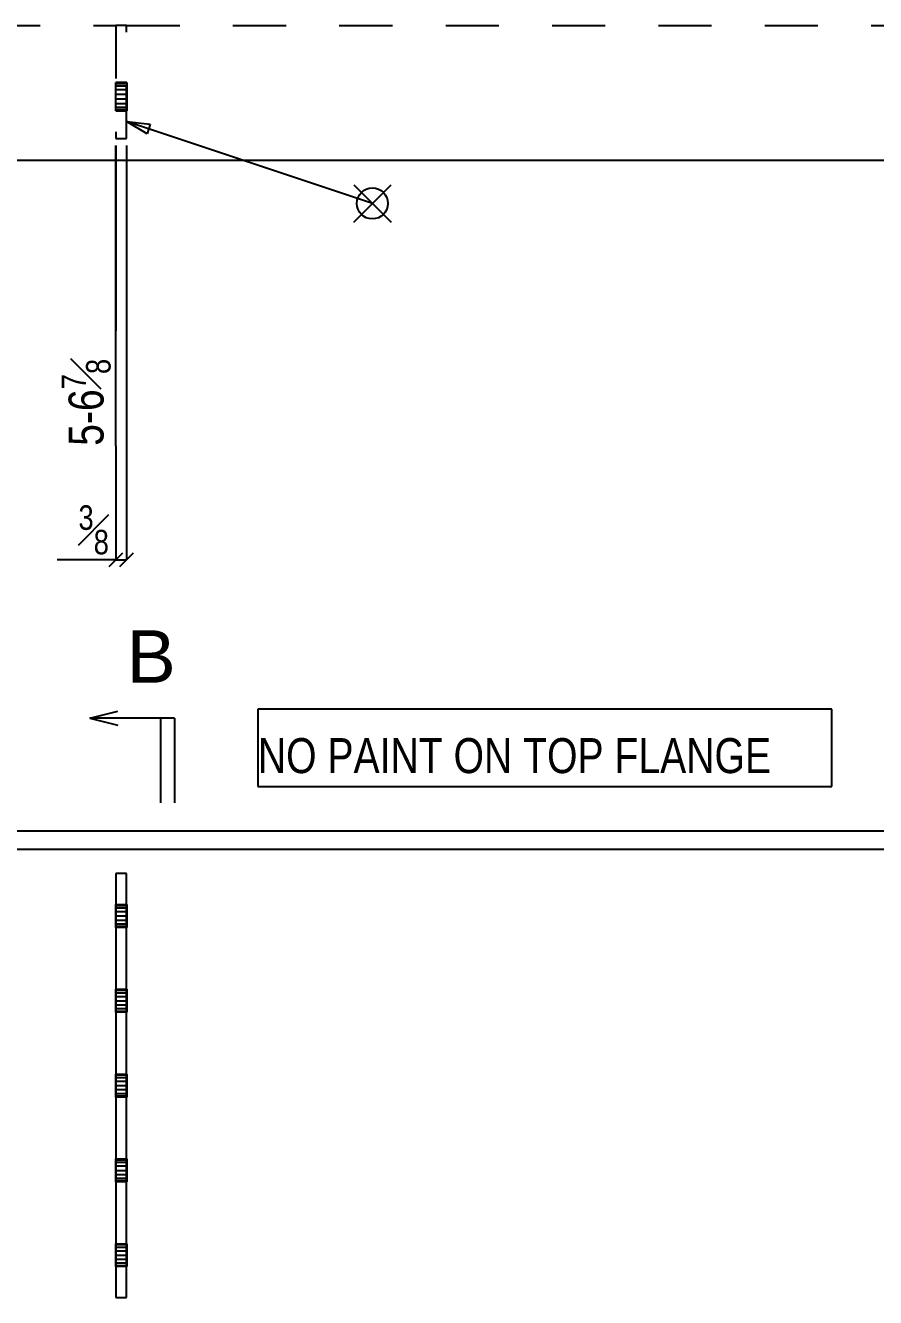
# Model space of a CAD drawing. Extents: x -19 to 172, y -89 to 62.
# Drawn here: x 33.25 to 63.31, y -19.5 to 25.51 of the extents above; entities that cross this region are included whole.
import ezdxf

# ---------------------------------------------------------------- set-up
doc = ezdxf.new("R2010")
doc.units = 0
doc.header["$LTSCALE"] = 94.041302
doc.header["$MEASUREMENT"] = 0
doc.linetypes.add('SDS2_5', pattern=[0.04, 0.02, -0.02])
for name, color, linetype in [('OUTLINE', 7, 'CONTINUOUS'), ('SYSTEM_ANNOTATION', 7, 'CONTINUOUS'), ('USER_ANNOTATION', 7, 'CONTINUOUS')]:
    doc.layers.add(name, color=color, linetype=linetype)
doc.styles.add('ARIAL', font='arial.ttf', dxfattribs={"width": 0.8, "height": 0.2})

msp = doc.modelspace()

# ---------------------------------------------------------------- linework, layer by layer
at = {"layer": 'OUTLINE', "color": 1, "linetype": 'SDS2_5'}
for p, q in [((5.562, 25.509), (36.45, 25.509)), ((36.825, 25.509), (36.45, 25.509)), ((36.45, 25.509), (36.45, 21.509)), ((36.825, 25.509), (70.45, 25.509)), ((36.825, 21.509), (36.825, 25.509)), ((36.445, 23.458), (36.445, 23.489)), ((36.445, 23.37), (36.445, 23.458)), ((36.445, 23.458), (36.45, 23.458)), ((36.825, 23.489), (36.45, 23.489)), ((36.45, 23.458), (36.825, 23.458)), ((36.825, 23.458), (36.83, 23.458)), ((36.83, 23.489), (36.83, 23.458)), ((36.83, 23.458), (36.83, 23.37)), ((36.445, 23.238), (36.445, 23.37)), ((36.445, 23.37), (36.45, 23.37)), ((36.445, 23.082), (36.445, 23.238)), ((36.445, 23.238), (36.45, 23.238)), ((36.445, 22.895), (36.445, 23.082)), ((36.445, 23.082), (36.45, 23.082)), ((36.45, 23.37), (36.825, 23.37)), ((36.45, 23.238), (36.825, 23.238)), ((36.45, 23.082), (36.825, 23.082)), ((36.825, 23.37), (36.83, 23.37)), ((36.825, 23.238), (36.83, 23.238)), ((36.825, 23.082), (36.83, 23.082)), ((36.83, 23.37), (36.83, 23.238)), ((36.83, 23.238), (36.83, 23.082)), ((36.83, 23.082), (36.83, 22.895)), ((36.445, 22.739), (36.445, 22.895)), ((36.45, 22.895), (36.445, 22.895)), ((36.445, 22.608), (36.445, 22.739)), ((36.45, 22.739), (36.445, 22.739)), ((36.445, 22.519), (36.445, 22.608)), ((36.45, 22.608), (36.445, 22.608)), ((36.445, 22.489), (36.445, 22.519)), ((36.45, 22.519), (36.445, 22.519)), ((36.825, 22.895), (36.45, 22.895)), ((36.825, 22.739), (36.45, 22.739)), ((36.825, 22.608), (36.45, 22.608)), ((36.825, 22.519), (36.45, 22.519)), ((36.83, 22.895), (36.825, 22.895)), ((36.83, 22.739), (36.825, 22.739)), ((36.83, 22.608), (36.825, 22.608)), ((36.83, 22.519), (36.825, 22.519)), ((36.83, 22.895), (36.83, 22.739)), ((36.83, 22.739), (36.83, 22.608)), ((36.83, 22.608), (36.83, 22.519)), ((36.83, 22.519), (36.83, 22.489)), ((36.45, 22.489), (36.825, 22.489)), ((36.45, 21.509), (36.825, 21.509)), ((36.445, -5.625), (36.445, -5.594)), ((36.445, -5.594), (36.45, -5.594)), ((36.445, -5.713), (36.445, -5.625)), ((36.445, -5.625), (36.45, -5.625)), ((36.445, -5.845), (36.445, -5.713)), ((36.445, -5.713), (36.45, -5.713)), ((36.445, -6), (36.445, -5.845)), ((36.445, -5.845), (36.45, -5.845)), ((36.45, -5.594), (36.825, -5.594)), ((36.45, -5.625), (36.825, -5.625)), ((36.45, -5.713), (36.825, -5.713)), ((36.45, -5.845), (36.825, -5.845)), ((36.825, -5.594), (36.83, -5.594)), ((36.825, -5.625), (36.83, -5.625)), ((36.825, -5.713), (36.83, -5.713)), ((36.825, -5.845), (36.83, -5.845)), ((36.83, -5.594), (36.83, -5.625)), ((36.83, -5.625), (36.83, -5.713)), ((36.83, -5.713), (36.83, -5.845)), ((36.83, -5.845), (36.83, -6)), ((36.445, -6.155), (36.445, -6)), ((36.445, -6), (36.45, -6)), ((36.445, -6.287), (36.445, -6.155)), ((36.45, -6.155), (36.445, -6.155)), ((36.445, -6.375), (36.445, -6.287)), ((36.45, -6.287), (36.445, -6.287)), ((36.45, -6), (36.825, -6)), ((36.825, -6.155), (36.45, -6.155)), ((36.825, -6.287), (36.45, -6.287)), ((36.825, -6), (36.83, -6)), ((36.83, -6.155), (36.825, -6.155)), ((36.83, -6.287), (36.825, -6.287)), ((36.83, -6), (36.83, -6.155)), ((36.83, -6.155), (36.83, -6.287)), ((36.83, -6.287), (36.83, -6.375)), ((36.445, -6.406), (36.445, -6.375)), ((36.45, -6.375), (36.445, -6.375)), ((36.45, -6.406), (36.445, -6.406)), ((36.825, -6.375), (36.45, -6.375)), ((36.825, -6.406), (36.45, -6.406)), ((36.83, -6.375), (36.825, -6.375)), ((36.83, -6.406), (36.825, -6.406)), ((36.83, -6.375), (36.83, -6.406)), ((36.445, -8.625), (36.445, -8.594)), ((36.445, -8.594), (36.45, -8.594)), ((36.445, -8.713), (36.445, -8.625)), ((36.445, -8.625), (36.45, -8.625)), ((36.445, -8.845), (36.445, -8.713)), ((36.445, -8.713), (36.45, -8.713)), ((36.445, -9), (36.445, -8.845)), ((36.445, -8.845), (36.45, -8.845)), ((36.445, -9.155), (36.445, -9)), ((36.445, -9), (36.45, -9)), ((36.45, -8.594), (36.825, -8.594)), ((36.45, -8.625), (36.825, -8.625)), ((36.45, -8.713), (36.825, -8.713)), ((36.45, -8.845), (36.825, -8.845)), ((36.45, -9), (36.825, -9)), ((36.825, -8.594), (36.83, -8.594)), ((36.825, -8.625), (36.83, -8.625)), ((36.825, -8.713), (36.83, -8.713)), ((36.825, -8.845), (36.83, -8.845)), ((36.825, -9), (36.83, -9)), ((36.83, -8.594), (36.83, -8.625)), ((36.83, -8.625), (36.83, -8.713)), ((36.83, -8.713), (36.83, -8.845)), ((36.83, -8.845), (36.83, -9)), ((36.83, -9), (36.83, -9.155)), ((36.445, -9.287), (36.445, -9.155)), ((36.45, -9.155), (36.445, -9.155)), ((36.445, -9.375), (36.445, -9.287)), ((36.45, -9.287), (36.445, -9.287)), ((36.445, -9.406), (36.445, -9.375)), ((36.45, -9.375), (36.445, -9.375)), ((36.45, -9.406), (36.445, -9.406)), ((36.825, -9.155), (36.45, -9.155)), ((36.825, -9.287), (36.45, -9.287)), ((36.825, -9.375), (36.45, -9.375)), ((36.825, -9.406), (36.45, -9.406)), ((36.83, -9.155), (36.825, -9.155)), ((36.83, -9.287), (36.825, -9.287)), ((36.83, -9.375), (36.825, -9.375)), ((36.83, -9.406), (36.825, -9.406)), ((36.83, -9.155), (36.83, -9.287)), ((36.83, -9.287), (36.83, -9.375)), ((36.83, -9.375), (36.83, -9.406)), ((36.445, -11.625), (36.445, -11.594)), ((36.445, -11.594), (36.45, -11.594)), ((36.445, -11.713), (36.445, -11.625)), ((36.445, -11.625), (36.45, -11.625)), ((36.45, -11.594), (36.825, -11.594)), ((36.45, -11.625), (36.825, -11.625)), ((36.825, -11.594), (36.83, -11.594)), ((36.825, -11.625), (36.83, -11.625)), ((36.83, -11.594), (36.83, -11.625)), ((36.83, -11.625), (36.83, -11.713)), ((36.445, -11.845), (36.445, -11.713)), ((36.445, -11.713), (36.45, -11.713)), ((36.445, -12), (36.445, -11.845)), ((36.445, -11.845), (36.45, -11.845)), ((36.445, -12.155), (36.445, -12)), ((36.445, -12), (36.45, -12)), ((36.45, -11.713), (36.825, -11.713)), ((36.45, -11.845), (36.825, -11.845)), ((36.45, -12), (36.825, -12)), ((36.825, -11.713), (36.83, -11.713)), ((36.825, -11.845), (36.83, -11.845)), ((36.825, -12), (36.83, -12)), ((36.83, -11.713), (36.83, -11.845)), ((36.83, -11.845), (36.83, -12)), ((36.83, -12), (36.83, -12.155)), ((36.445, -12.287), (36.445, -12.155)), ((36.45, -12.155), (36.445, -12.155)), ((36.445, -12.375), (36.445, -12.287)), ((36.45, -12.287), (36.445, -12.287)), ((36.445, -12.406), (36.445, -12.375)), ((36.45, -12.375), (36.445, -12.375)), ((36.45, -12.406), (36.445, -12.406)), ((36.825, -12.155), (36.45, -12.155)), ((36.825, -12.287), (36.45, -12.287)), ((36.825, -12.375), (36.45, -12.375)), ((36.825, -12.406), (36.45, -12.406)), ((36.83, -12.155), (36.825, -12.155)), ((36.83, -12.287), (36.825, -12.287)), ((36.83, -12.375), (36.825, -12.375)), ((36.83, -12.406), (36.825, -12.406)), ((36.83, -12.155), (36.83, -12.287)), ((36.83, -12.287), (36.83, -12.375)), ((36.83, -12.375), (36.83, -12.406)), ((36.445, -14.625), (36.445, -14.594)), ((36.445, -14.594), (36.45, -14.594)), ((36.445, -14.713), (36.445, -14.625)), ((36.445, -14.625), (36.45, -14.625)), ((36.445, -14.845), (36.445, -14.713)), ((36.445, -14.713), (36.45, -14.713)), ((36.445, -15), (36.445, -14.845)), ((36.445, -14.845), (36.45, -14.845)), ((36.45, -14.594), (36.825, -14.594)), ((36.45, -14.625), (36.825, -14.625)), ((36.45, -14.713), (36.825, -14.713)), ((36.45, -14.845), (36.825, -14.845)), ((36.825, -14.594), (36.83, -14.594)), ((36.825, -14.625), (36.83, -14.625)), ((36.825, -14.713), (36.83, -14.713)), ((36.825, -14.845), (36.83, -14.845)), ((36.83, -14.594), (36.83, -14.625)), ((36.83, -14.625), (36.83, -14.713)), ((36.83, -14.713), (36.83, -14.845)), ((36.83, -14.845), (36.83, -15)), ((36.445, -15.155), (36.445, -15)), ((36.445, -15), (36.45, -15)), ((36.445, -15.287), (36.445, -15.155)), ((36.45, -15.155), (36.445, -15.155)), ((36.445, -15.375), (36.445, -15.287)), ((36.45, -15.287), (36.445, -15.287)), ((36.45, -15), (36.825, -15)), ((36.825, -15.155), (36.45, -15.155)), ((36.825, -15.287), (36.45, -15.287)), ((36.825, -15), (36.83, -15)), ((36.83, -15.155), (36.825, -15.155)), ((36.83, -15.287), (36.825, -15.287)), ((36.83, -15), (36.83, -15.155)), ((36.83, -15.155), (36.83, -15.287)), ((36.83, -15.287), (36.83, -15.375)), ((36.445, -15.406), (36.445, -15.375)), ((36.45, -15.375), (36.445, -15.375)), ((36.45, -15.406), (36.445, -15.406)), ((36.825, -15.375), (36.45, -15.375)), ((36.825, -15.406), (36.45, -15.406)), ((36.83, -15.375), (36.825, -15.375)), ((36.83, -15.406), (36.825, -15.406)), ((36.83, -15.375), (36.83, -15.406)), ((36.445, -17.625), (36.445, -17.594)), ((36.445, -17.594), (36.45, -17.594)), ((36.445, -17.713), (36.445, -17.625)), ((36.445, -17.625), (36.45, -17.625)), ((36.445, -17.845), (36.445, -17.713)), ((36.445, -17.713), (36.45, -17.713)), ((36.445, -18), (36.445, -17.845)), ((36.445, -17.845), (36.45, -17.845)), ((36.445, -18.155), (36.445, -18)), ((36.445, -18), (36.45, -18)), ((36.45, -17.594), (36.825, -17.594)), ((36.45, -17.625), (36.825, -17.625)), ((36.45, -17.713), (36.825, -17.713)), ((36.45, -17.845), (36.825, -17.845)), ((36.45, -18), (36.825, -18)), ((36.825, -17.594), (36.83, -17.594)), ((36.825, -17.625), (36.83, -17.625)), ((36.825, -17.713), (36.83, -17.713)), ((36.825, -17.845), (36.83, -17.845)), ((36.825, -18), (36.83, -18)), ((36.83, -17.594), (36.83, -17.625)), ((36.83, -17.625), (36.83, -17.713)), ((36.83, -17.713), (36.83, -17.845)), ((36.83, -17.845), (36.83, -18)), ((36.83, -18), (36.83, -18.155)), ((36.445, -18.287), (36.445, -18.155)), ((36.45, -18.155), (36.445, -18.155)), ((36.445, -18.375), (36.445, -18.287)), ((36.45, -18.287), (36.445, -18.287)), ((36.445, -18.406), (36.445, -18.375)), ((36.45, -18.375), (36.445, -18.375)), ((36.45, -18.406), (36.445, -18.406)), ((36.825, -18.155), (36.45, -18.155)), ((36.825, -18.287), (36.45, -18.287)), ((36.825, -18.375), (36.45, -18.375)), ((36.825, -18.406), (36.45, -18.406)), ((36.83, -18.155), (36.825, -18.155)), ((36.83, -18.287), (36.825, -18.287)), ((36.83, -18.375), (36.825, -18.375)), ((36.83, -18.406), (36.825, -18.406)), ((36.83, -18.155), (36.83, -18.287)), ((36.83, -18.287), (36.83, -18.375)), ((36.83, -18.375), (36.83, -18.406))]:
    msp.add_line(p, q, dxfattribs=at)
at = {"layer": 'OUTLINE', "color": 2, "linetype": 'CONTINUOUS'}
for p, q in [((36.45, 23.489), (36.445, 23.489)), ((36.83, 23.489), (36.825, 23.489)), ((36.445, 22.489), (36.45, 22.489)), ((36.825, 22.489), (36.83, 22.489)), ((5.562, 20.739), (105.5, 20.739)), ((105.5, -3), (5.562, -3)), ((5.562, -3.64), (105.5, -3.64)), ((36.825, -4.5), (36.45, -4.5)), ((36.45, -4.5), (36.45, -19.5)), ((36.825, -19.5), (36.825, -4.5)), ((36.45, -19.5), (36.825, -19.5))]:
    msp.add_line(p, q, dxfattribs=at)
at = {"layer": 'SYSTEM_ANNOTATION', "color": 1, "linetype": 'CONTINUOUS'}
for p, q in [((45.517, 19.211), (36.825, 22.109)), ((36.825, 22.109), (36.825, 22.109)), ((36.825, 22.109), (37.665, 22.015)), ((37.553, 21.679), (36.825, 22.109)), ((37.665, 22.015), (37.553, 21.679)), ((44.857, 18.551), (46.177, 19.871)), ((44.857, 19.871), (46.177, 18.551))]:
    msp.add_line(p, q, dxfattribs=at)
at = {"layer": 'SYSTEM_ANNOTATION', "color": 3, "linetype": 'CONTINUOUS'}
for p, q in [((35.521, 1), (36.521, 1.25)), ((38.521, 1), (35.521, 1)), ((35.521, 1), (36.521, 0.75)), ((38.021, 1), (38.021, -2)), ((38.521, 1), (38.521, -2))]:
    msp.add_line(p, q, dxfattribs=at)
at = {"layer": 'SYSTEM_ANNOTATION', "color": 1, "linetype": 'CONTINUOUS'}
msp.add_circle((45.517, 19.211), 0.55, dxfattribs=at)
at = {"layer": 'USER_ANNOTATION', "color": 1, "linetype": 'CONTINUOUS'}
for p, q in [((36.45, 21.259), (36.45, 14.702)), ((36.45, 14.702), (36.45, 21.259)), ((36.825, 21.259), (36.825, 6.605)), ((36.45, 10.635), (36.45, 14.702)), ((36.45, 10.635), (36.45, 6.605)), ((36.45, 10.635), (36.45, 10.635)), ((36.214, 6.369), (36.686, 6.841)), ((36.686, 6.841), (36.45, 6.605)), ((36.589, 6.369), (37.061, 6.841)), ((37.061, 6.841), (36.825, 6.605)), ((36.45, 6.605), (34.371, 6.605)), ((36.45, 6.605), (36.214, 6.369)), ((36.45, 6.605), (36.825, 6.605)), ((36.825, 6.605), (36.589, 6.369)), ((36.825, 6.605), (36.825, 6.605)), ((41.468, 1.317), (41.468, -1.422)), ((61.77, 1.317), (41.468, 1.317)), ((61.77, -1.422), (61.77, 1.317)), ((41.468, -1.422), (61.77, -1.422))]:
    msp.add_line(p, q, dxfattribs=at)

# ---------------------------------------------------------------- texts
at = {"layer": 'SYSTEM_ANNOTATION', "color": 3, "linetype": 'CONTINUOUS', "style": 'ARIAL'}
msp.add_text('B', height=1.858, dxfattribs=at).set_placement((36.833, 2.253))
at = {"layer": 'USER_ANNOTATION', "color": 1, "linetype": 'CONTINUOUS', "style": 'ARIAL', "width": 0.8}
msp.add_text('NO PAINT ON TOP FLANGE', height=1.23861, dxfattribs=at).set_placement((41.468, -0.945))
at = {"layer": 'USER_ANNOTATION', "color": 1, "linetype": 'CONTINUOUS', "insert": (36.259, 10.635), "char_height": 1.23861, "attachment_point": 7, "rotation": 90, "style": 'ARIAL'}
msp.add_mtext('\\A1;5-6{\\H0.70x;\\S7#8;}', dxfattribs=at)
at = {"layer": 'USER_ANNOTATION', "color": 1, "linetype": 'CONTINUOUS', "insert": (36.2, 6.795), "char_height": 1.23861, "attachment_point": 9, "style": 'ARIAL'}
msp.add_mtext('\\A1;{\\H0.70x;\\S3#8;}', dxfattribs=at)

doc.saveas('drawing.dxf')
